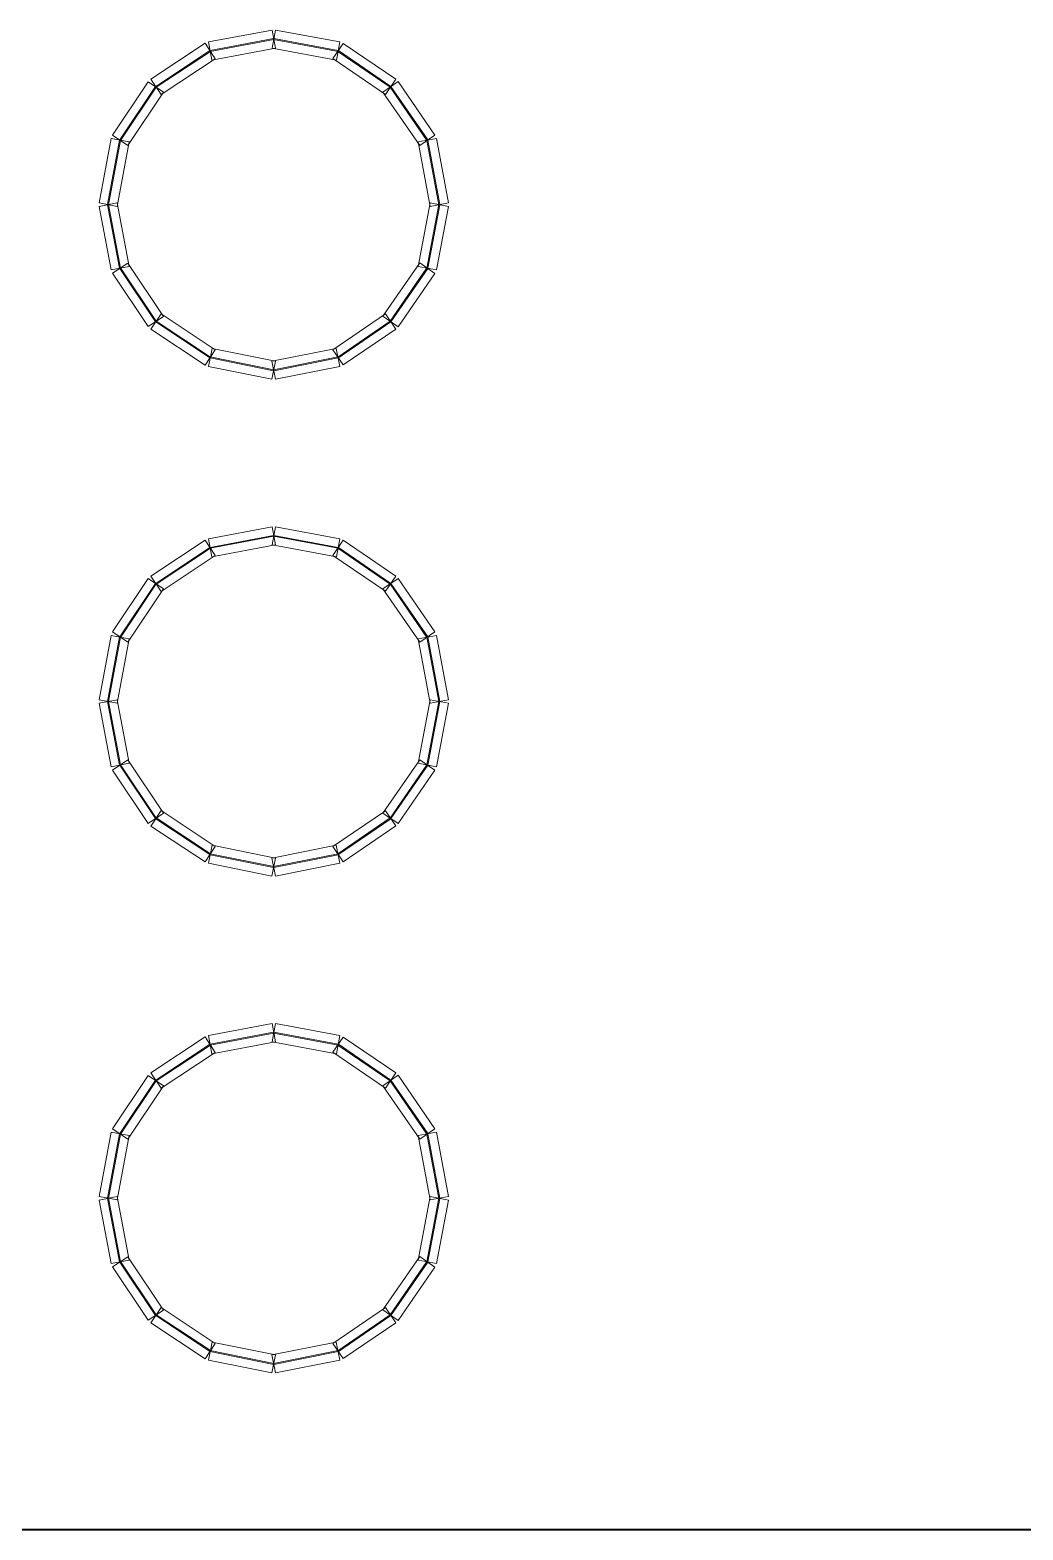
# Model space of a CAD drawing. Header units: millimetres. Extents: x -200 to 200, y -162 to 219.
# Drawn here: x -21.29 to 7.26, y -161.91 to -118.78 of the extents above; entities that cross this region are included whole.
import ezdxf

# ---------------------------------------------------------------- set-up
doc = ezdxf.new("R2010")
doc.units = ezdxf.units.MM
doc.header["$MEASUREMENT"] = 0

msp = doc.modelspace()

# ---------------------------------------------------------------- linework, layer by layer
at = {"color": 4, "lineweight": 5}
for points in [[(-14.3337, -118.7799), (-14.3337, -118.7799), (-14.2358, -119.2998), (-14.2358, -119.2998), (-14.2358, -119.2998), (-14.2358, -119.2998), (-16.0611, -119.6437), (-16.0611, -119.6437), (-16.0611, -119.6437), (-16.0611, -119.6437), (-16.159, -119.1238), (-16.159, -119.1238), (-16.159, -119.1238), (-16.159, -119.1238), (-14.3337, -118.7799), (-14.3337, -118.7799)], [(-14.2872, -119.0268), (-14.2872, -119.0268), (-14.2823, -119.0528), (-14.2823, -119.0528), (-14.2823, -119.0528), (-14.2823, -119.0528), (-16.1076, -119.3967), (-16.1076, -119.3967), (-16.1076, -119.3967), (-16.1076, -119.3967), (-16.1125, -119.3707), (-16.1125, -119.3707), (-16.1125, -119.3707), (-16.1125, -119.3707), (-14.2872, -119.0268), (-14.2872, -119.0268)], [(-12.3847, -119.1236), (-12.3847, -119.1236), (-12.4813, -119.6438), (-12.4813, -119.6438), (-12.4813, -119.6438), (-12.4813, -119.6438), (-14.3331, -119.2999), (-14.3331, -119.2999), (-14.3331, -119.2999), (-14.3331, -119.2999), (-14.2365, -118.7797), (-14.2365, -118.7797), (-14.2365, -118.7797), (-14.2365, -118.7797), (-12.3847, -119.1236), (-12.3847, -119.1236)], [(-12.4306, -119.3707), (-12.4306, -119.3707), (-12.4355, -119.3967), (-12.4355, -119.3967), (-12.4355, -119.3967), (-12.4355, -119.3967), (-14.2872, -119.0528), (-14.2872, -119.0528), (-14.2872, -119.0528), (-14.2872, -119.0528), (-14.2824, -119.0268), (-14.2824, -119.0268), (-14.2824, -119.0268), (-14.2824, -119.0268), (-12.4306, -119.3707), (-12.4306, -119.3707)], [(-16.2559, -119.163), (-16.2559, -119.163), (-15.9642, -119.6044), (-15.9642, -119.6044), (-15.9642, -119.6044), (-15.9642, -119.6044), (-17.5249, -120.6361), (-17.5249, -120.6361), (-17.5249, -120.6361), (-17.5249, -120.6361), (-17.8167, -120.1947), (-17.8167, -120.1947), (-17.8167, -120.1947), (-17.8167, -120.1947), (-16.2559, -119.163), (-16.2559, -119.163)], [(-16.1173, -119.3727), (-16.1173, -119.3727), (-16.1027, -119.3947), (-16.1027, -119.3947), (-16.1027, -119.3947), (-16.1027, -119.3947), (-17.6635, -120.4264), (-17.6635, -120.4264), (-17.6635, -120.4264), (-17.6635, -120.4264), (-17.6781, -120.4044), (-17.6781, -120.4044), (-17.6781, -120.4044), (-17.6781, -120.4044), (-16.1173, -119.3727), (-16.1173, -119.3727)], [(-10.7758, -120.1971), (-10.7758, -120.1971), (-11.0746, -120.6337), (-11.0746, -120.6337), (-11.0746, -120.6337), (-11.0746, -120.6337), (-12.5824, -119.602), (-12.5824, -119.602), (-12.5824, -119.602), (-12.5824, -119.602), (-12.2837, -119.1654), (-12.2837, -119.1654), (-12.2837, -119.1654), (-12.2837, -119.1654), (-10.7758, -120.1971), (-10.7758, -120.1971)], [(-10.9177, -120.4045), (-10.9177, -120.4045), (-10.9327, -120.4263), (-10.9327, -120.4263), (-10.9327, -120.4263), (-10.9327, -120.4263), (-12.4405, -119.3946), (-12.4405, -119.3946), (-12.4405, -119.3946), (-12.4405, -119.3946), (-12.4256, -119.3728), (-12.4256, -119.3728), (-12.4256, -119.3728), (-12.4256, -119.3728), (-10.9177, -120.4045), (-10.9177, -120.4045)], [(-17.8903, -120.2678), (-17.8903, -120.2678), (-17.4513, -120.563), (-17.4513, -120.563), (-17.4513, -120.563), (-17.4513, -120.563), (-18.4829, -122.0973), (-18.4829, -122.0973), (-18.4829, -122.0973), (-18.4829, -122.0973), (-18.922, -121.8021), (-18.922, -121.8021), (-18.922, -121.8021), (-18.922, -121.8021), (-17.8903, -120.2678), (-17.8903, -120.2678)], [(-9.6493, -121.7995), (-9.6493, -121.7995), (-10.0848, -122.0999), (-10.0848, -122.0999), (-10.0848, -122.0999), (-10.0848, -122.0999), (-11.143, -120.5656), (-11.143, -120.5656), (-11.143, -120.5656), (-11.143, -120.5656), (-10.7074, -120.2652), (-10.7074, -120.2652), (-10.7074, -120.2652), (-10.7074, -120.2652), (-9.6493, -121.7995), (-9.6493, -121.7995)], [(-17.6818, -120.408), (-17.6818, -120.408), (-17.6598, -120.4228), (-17.6598, -120.4228), (-17.6598, -120.4228), (-17.6598, -120.4228), (-18.6915, -121.9571), (-18.6915, -121.9571), (-18.6915, -121.9571), (-18.6915, -121.9571), (-18.7134, -121.9423), (-18.7134, -121.9423), (-18.7134, -121.9423), (-18.7134, -121.9423), (-17.6818, -120.408), (-17.6818, -120.408)], [(-9.8562, -121.9422), (-9.8562, -121.9422), (-9.878, -121.9572), (-9.878, -121.9572), (-9.878, -121.9572), (-9.878, -121.9572), (-10.9361, -120.4229), (-10.9361, -120.4229), (-10.9361, -120.4229), (-10.9361, -120.4229), (-10.9143, -120.4079), (-10.9143, -120.4079), (-10.9143, -120.4079), (-10.9143, -120.4079), (-9.8562, -121.9422), (-9.8562, -121.9422)], [(-18.9626, -121.9014), (-18.9626, -121.9014), (-18.4424, -121.998), (-18.4424, -121.998), (-18.4424, -121.998), (-18.4424, -121.998), (-18.7863, -123.8497), (-18.7863, -123.8497), (-18.7863, -123.8497), (-18.7863, -123.8497), (-19.3064, -123.7531), (-19.3064, -123.7531), (-19.3064, -123.7531), (-19.3064, -123.7531), (-18.9626, -121.9014), (-18.9626, -121.9014)], [(-18.7155, -121.9473), (-18.7155, -121.9473), (-18.6895, -121.9521), (-18.6895, -121.9521), (-18.6895, -121.9521), (-18.6895, -121.9521), (-19.0334, -123.8038), (-19.0334, -123.8038), (-19.0334, -123.8038), (-19.0334, -123.8038), (-19.0594, -123.799), (-19.0594, -123.799), (-19.0594, -123.799), (-19.0594, -123.799), (-18.7155, -121.9473), (-18.7155, -121.9473)], [(-9.2631, -123.7531), (-9.2631, -123.7531), (-9.7833, -123.8497), (-9.7833, -123.8497), (-9.7833, -123.8497), (-9.7833, -123.8497), (-10.1272, -121.998), (-10.1272, -121.998), (-10.1272, -121.998), (-10.1272, -121.998), (-9.607, -121.9014), (-9.607, -121.9014), (-9.607, -121.9014), (-9.607, -121.9014), (-9.2631, -123.7531), (-9.2631, -123.7531)], [(-9.5102, -123.799), (-9.5102, -123.799), (-9.5362, -123.8038), (-9.5362, -123.8038), (-9.5362, -123.8038), (-9.5362, -123.8038), (-9.8801, -121.9521), (-9.8801, -121.9521), (-9.8801, -121.9521), (-9.8801, -121.9521), (-9.8541, -121.9473), (-9.8541, -121.9473), (-9.8541, -121.9473), (-9.8541, -121.9473), (-9.5102, -123.799), (-9.5102, -123.799)], [(-19.3063, -123.8504), (-19.3063, -123.8504), (-18.7864, -123.7524), (-18.7864, -123.7524), (-18.7864, -123.7524), (-18.7864, -123.7524), (-18.4425, -125.5777), (-18.4425, -125.5777), (-18.4425, -125.5777), (-18.4425, -125.5777), (-18.9624, -125.6757), (-18.9624, -125.6757), (-18.9624, -125.6757), (-18.9624, -125.6757), (-19.3063, -123.8504), (-19.3063, -123.8504)], [(-9.6071, -125.6757), (-9.6071, -125.6757), (-10.127, -125.5777), (-10.127, -125.5777), (-10.127, -125.5777), (-10.127, -125.5777), (-9.7831, -123.7524), (-9.7831, -123.7524), (-9.7831, -123.7524), (-9.7831, -123.7524), (-9.2632, -123.8504), (-9.2632, -123.8504), (-9.2632, -123.8504), (-9.2632, -123.8504), (-9.6071, -125.6757), (-9.6071, -125.6757)], [(-19.0594, -123.8039), (-19.0594, -123.8039), (-19.0334, -123.799), (-19.0334, -123.799), (-19.0334, -123.799), (-19.0334, -123.799), (-18.6895, -125.6242), (-18.6895, -125.6242), (-18.6895, -125.6242), (-18.6895, -125.6242), (-18.7155, -125.6291), (-18.7155, -125.6291), (-18.7155, -125.6291), (-18.7155, -125.6291), (-19.0594, -123.8039), (-19.0594, -123.8039)], [(-9.8541, -125.6291), (-9.8541, -125.6291), (-9.8801, -125.6242), (-9.8801, -125.6242), (-9.8801, -125.6242), (-9.8801, -125.6242), (-9.5362, -123.799), (-9.5362, -123.799), (-9.5362, -123.799), (-9.5362, -123.799), (-9.5102, -123.8039), (-9.5102, -123.8039), (-9.5102, -123.8039), (-9.5102, -123.8039), (-9.8541, -125.6291), (-9.8541, -125.6291)], [(-18.922, -125.7743), (-18.922, -125.7743), (-18.4829, -125.4791), (-18.4829, -125.4791), (-18.4829, -125.4791), (-18.4829, -125.4791), (-17.4513, -127.0134), (-17.4513, -127.0134), (-17.4513, -127.0134), (-17.4513, -127.0134), (-17.8903, -127.3086), (-17.8903, -127.3086), (-17.8903, -127.3086), (-17.8903, -127.3086), (-18.922, -125.7743), (-18.922, -125.7743)], [(-10.7074, -127.3112), (-10.7074, -127.3112), (-11.143, -127.0108), (-11.143, -127.0108), (-11.143, -127.0108), (-11.143, -127.0108), (-10.0848, -125.4765), (-10.0848, -125.4765), (-10.0848, -125.4765), (-10.0848, -125.4765), (-9.6493, -125.7769), (-9.6493, -125.7769), (-9.6493, -125.7769), (-9.6493, -125.7769), (-10.7074, -127.3112), (-10.7074, -127.3112)], [(-18.7134, -125.6341), (-18.7134, -125.6341), (-18.6915, -125.6193), (-18.6915, -125.6193), (-18.6915, -125.6193), (-18.6915, -125.6193), (-17.6598, -127.1536), (-17.6598, -127.1536), (-17.6598, -127.1536), (-17.6598, -127.1536), (-17.6818, -127.1684), (-17.6818, -127.1684), (-17.6818, -127.1684), (-17.6818, -127.1684), (-18.7134, -125.6341), (-18.7134, -125.6341)], [(-10.9143, -127.1685), (-10.9143, -127.1685), (-10.9361, -127.1535), (-10.9361, -127.1535), (-10.9361, -127.1535), (-10.9361, -127.1535), (-9.878, -125.6192), (-9.878, -125.6192), (-9.878, -125.6192), (-9.878, -125.6192), (-9.8562, -125.6342), (-9.8562, -125.6342), (-9.8562, -125.6342), (-9.8562, -125.6342), (-10.9143, -127.1685), (-10.9143, -127.1685)], [(-17.8167, -127.3817), (-17.8167, -127.3817), (-17.5249, -126.9403), (-17.5249, -126.9403), (-17.5249, -126.9403), (-17.5249, -126.9403), (-15.9642, -127.972), (-15.9642, -127.972), (-15.9642, -127.972), (-15.9642, -127.972), (-16.2559, -128.4133), (-16.2559, -128.4133), (-16.2559, -128.4133), (-16.2559, -128.4133), (-17.8167, -127.3817), (-17.8167, -127.3817)], [(-17.6781, -127.172), (-17.6781, -127.172), (-17.6635, -127.1499), (-17.6635, -127.1499), (-17.6635, -127.1499), (-17.6635, -127.1499), (-16.1027, -128.1816), (-16.1027, -128.1816), (-16.1027, -128.1816), (-16.1027, -128.1816), (-16.1173, -128.2037), (-16.1173, -128.2037), (-16.1173, -128.2037), (-16.1173, -128.2037), (-17.6781, -127.172), (-17.6781, -127.172)], [(-12.2837, -128.411), (-12.2837, -128.411), (-12.5824, -127.9743), (-12.5824, -127.9743), (-12.5824, -127.9743), (-12.5824, -127.9743), (-11.0746, -126.9427), (-11.0746, -126.9427), (-11.0746, -126.9427), (-11.0746, -126.9427), (-10.7758, -127.3793), (-10.7758, -127.3793), (-10.7758, -127.3793), (-10.7758, -127.3793), (-12.2837, -128.411), (-12.2837, -128.411)], [(-12.4256, -128.2036), (-12.4256, -128.2036), (-12.4405, -128.1817), (-12.4405, -128.1817), (-12.4405, -128.1817), (-12.4405, -128.1817), (-10.9327, -127.1501), (-10.9327, -127.1501), (-10.9327, -127.1501), (-10.9327, -127.1501), (-10.9177, -127.1719), (-10.9177, -127.1719), (-10.9177, -127.1719), (-10.9177, -127.1719), (-12.4256, -128.2036), (-12.4256, -128.2036)], [(-16.1626, -128.4519), (-16.1626, -128.4519), (-16.0574, -127.9334), (-16.0574, -127.9334), (-16.0574, -127.9334), (-16.0574, -127.9334), (-14.2322, -128.3038), (-14.2322, -128.3038), (-14.2322, -128.3038), (-14.2322, -128.3038), (-14.3374, -128.8223), (-14.3374, -128.8223), (-14.3374, -128.8223), (-14.3374, -128.8223), (-16.1626, -128.4519), (-16.1626, -128.4519)], [(-14.2329, -128.8224), (-14.2329, -128.8224), (-14.3366, -128.3036), (-14.3366, -128.3036), (-14.3366, -128.3036), (-14.3366, -128.3036), (-12.4849, -127.9333), (-12.4849, -127.9333), (-12.4849, -127.9333), (-12.4849, -127.9333), (-12.3812, -128.4521), (-12.3812, -128.4521), (-12.3812, -128.4521), (-12.3812, -128.4521), (-14.2329, -128.8224), (-14.2329, -128.8224)], [(-16.1127, -128.2056), (-16.1127, -128.2056), (-16.1074, -128.1797), (-16.1074, -128.1797), (-16.1074, -128.1797), (-16.1074, -128.1797), (-14.2821, -128.55), (-14.2821, -128.55), (-14.2821, -128.55), (-14.2821, -128.55), (-14.2874, -128.576), (-14.2874, -128.576), (-14.2874, -128.576), (-14.2874, -128.576), (-16.1127, -128.2056), (-16.1127, -128.2056)], [(-14.2822, -128.576), (-14.2822, -128.576), (-14.2874, -128.55), (-14.2874, -128.55), (-14.2874, -128.55), (-14.2874, -128.55), (-12.4356, -128.1797), (-12.4356, -128.1797), (-12.4356, -128.1797), (-12.4356, -128.1797), (-12.4304, -128.2056), (-12.4304, -128.2056), (-12.4304, -128.2056), (-12.4304, -128.2056), (-14.2822, -128.576), (-14.2822, -128.576)], [(-14.3337, -133.0646), (-14.3337, -133.0646), (-14.2358, -133.5846), (-14.2358, -133.5846), (-14.2358, -133.5846), (-14.2358, -133.5846), (-16.0611, -133.9285), (-16.0611, -133.9285), (-16.0611, -133.9285), (-16.0611, -133.9285), (-16.159, -133.4085), (-16.159, -133.4085), (-16.159, -133.4085), (-16.159, -133.4085), (-14.3337, -133.0646), (-14.3337, -133.0646)], [(-12.3847, -133.4084), (-12.3847, -133.4084), (-12.4813, -133.9286), (-12.4813, -133.9286), (-12.4813, -133.9286), (-12.4813, -133.9286), (-14.3331, -133.5847), (-14.3331, -133.5847), (-14.3331, -133.5847), (-14.3331, -133.5847), (-14.2365, -133.0645), (-14.2365, -133.0645), (-14.2365, -133.0645), (-14.2365, -133.0645), (-12.3847, -133.4084), (-12.3847, -133.4084)], [(-16.2559, -133.4478), (-16.2559, -133.4478), (-15.9642, -133.8892), (-15.9642, -133.8892), (-15.9642, -133.8892), (-15.9642, -133.8892), (-17.5249, -134.9208), (-17.5249, -134.9208), (-17.5249, -134.9208), (-17.5249, -134.9208), (-17.8167, -134.4795), (-17.8167, -134.4795), (-17.8167, -134.4795), (-17.8167, -134.4795), (-16.2559, -133.4478), (-16.2559, -133.4478)], [(-16.1173, -133.6575), (-16.1173, -133.6575), (-16.1027, -133.6795), (-16.1027, -133.6795), (-16.1027, -133.6795), (-16.1027, -133.6795), (-17.6635, -134.7112), (-17.6635, -134.7112), (-17.6635, -134.7112), (-17.6635, -134.7112), (-17.6781, -134.6891), (-17.6781, -134.6891), (-17.6781, -134.6891), (-17.6781, -134.6891), (-16.1173, -133.6575), (-16.1173, -133.6575)], [(-14.2872, -133.3116), (-14.2872, -133.3116), (-14.2823, -133.3376), (-14.2823, -133.3376), (-14.2823, -133.3376), (-14.2823, -133.3376), (-16.1076, -133.6815), (-16.1076, -133.6815), (-16.1076, -133.6815), (-16.1076, -133.6815), (-16.1125, -133.6555), (-16.1125, -133.6555), (-16.1125, -133.6555), (-16.1125, -133.6555), (-14.2872, -133.3116), (-14.2872, -133.3116)], [(-12.4306, -133.6555), (-12.4306, -133.6555), (-12.4355, -133.6815), (-12.4355, -133.6815), (-12.4355, -133.6815), (-12.4355, -133.6815), (-14.2872, -133.3376), (-14.2872, -133.3376), (-14.2872, -133.3376), (-14.2872, -133.3376), (-14.2824, -133.3116), (-14.2824, -133.3116), (-14.2824, -133.3116), (-14.2824, -133.3116), (-12.4306, -133.6555), (-12.4306, -133.6555)], [(-10.7758, -134.4819), (-10.7758, -134.4819), (-11.0746, -134.9185), (-11.0746, -134.9185), (-11.0746, -134.9185), (-11.0746, -134.9185), (-12.5824, -133.8868), (-12.5824, -133.8868), (-12.5824, -133.8868), (-12.5824, -133.8868), (-12.2837, -133.4502), (-12.2837, -133.4502), (-12.2837, -133.4502), (-12.2837, -133.4502), (-10.7758, -134.4819), (-10.7758, -134.4819)], [(-10.9177, -134.6893), (-10.9177, -134.6893), (-10.9327, -134.7111), (-10.9327, -134.7111), (-10.9327, -134.7111), (-10.9327, -134.7111), (-12.4405, -133.6794), (-12.4405, -133.6794), (-12.4405, -133.6794), (-12.4405, -133.6794), (-12.4256, -133.6576), (-12.4256, -133.6576), (-12.4256, -133.6576), (-12.4256, -133.6576), (-10.9177, -134.6893), (-10.9177, -134.6893)], [(-17.8903, -134.5526), (-17.8903, -134.5526), (-17.4513, -134.8478), (-17.4513, -134.8478), (-17.4513, -134.8478), (-17.4513, -134.8478), (-18.4829, -136.3821), (-18.4829, -136.3821), (-18.4829, -136.3821), (-18.4829, -136.3821), (-18.922, -136.0869), (-18.922, -136.0869), (-18.922, -136.0869), (-18.922, -136.0869), (-17.8903, -134.5526), (-17.8903, -134.5526)], [(-9.6493, -136.0843), (-9.6493, -136.0843), (-10.0848, -136.3846), (-10.0848, -136.3846), (-10.0848, -136.3846), (-10.0848, -136.3846), (-11.143, -134.8504), (-11.143, -134.8504), (-11.143, -134.8504), (-11.143, -134.8504), (-10.7074, -134.55), (-10.7074, -134.55), (-10.7074, -134.55), (-10.7074, -134.55), (-9.6493, -136.0843), (-9.6493, -136.0843)], [(-17.6818, -134.6928), (-17.6818, -134.6928), (-17.6598, -134.7076), (-17.6598, -134.7076), (-17.6598, -134.7076), (-17.6598, -134.7076), (-18.6915, -136.2418), (-18.6915, -136.2418), (-18.6915, -136.2418), (-18.6915, -136.2418), (-18.7134, -136.2271), (-18.7134, -136.2271), (-18.7134, -136.2271), (-18.7134, -136.2271), (-17.6818, -134.6928), (-17.6818, -134.6928)], [(-9.8562, -136.227), (-9.8562, -136.227), (-9.878, -136.242), (-9.878, -136.242), (-9.878, -136.242), (-9.878, -136.242), (-10.9361, -134.7077), (-10.9361, -134.7077), (-10.9361, -134.7077), (-10.9361, -134.7077), (-10.9143, -134.6927), (-10.9143, -134.6927), (-10.9143, -134.6927), (-10.9143, -134.6927), (-9.8562, -136.227), (-9.8562, -136.227)], [(-18.9626, -136.1862), (-18.9626, -136.1862), (-18.4424, -136.2828), (-18.4424, -136.2828), (-18.4424, -136.2828), (-18.4424, -136.2828), (-18.7863, -138.1345), (-18.7863, -138.1345), (-18.7863, -138.1345), (-18.7863, -138.1345), (-19.3064, -138.0379), (-19.3064, -138.0379), (-19.3064, -138.0379), (-19.3064, -138.0379), (-18.9626, -136.1862), (-18.9626, -136.1862)], [(-18.7155, -136.232), (-18.7155, -136.232), (-18.6895, -136.2369), (-18.6895, -136.2369), (-18.6895, -136.2369), (-18.6895, -136.2369), (-19.0334, -138.0886), (-19.0334, -138.0886), (-19.0334, -138.0886), (-19.0334, -138.0886), (-19.0594, -138.0838), (-19.0594, -138.0838), (-19.0594, -138.0838), (-19.0594, -138.0838), (-18.7155, -136.232), (-18.7155, -136.232)], [(-9.2631, -138.0379), (-9.2631, -138.0379), (-9.7833, -138.1345), (-9.7833, -138.1345), (-9.7833, -138.1345), (-9.7833, -138.1345), (-10.1272, -136.2828), (-10.1272, -136.2828), (-10.1272, -136.2828), (-10.1272, -136.2828), (-9.607, -136.1862), (-9.607, -136.1862), (-9.607, -136.1862), (-9.607, -136.1862), (-9.2631, -138.0379), (-9.2631, -138.0379)], [(-9.5102, -138.0838), (-9.5102, -138.0838), (-9.5362, -138.0886), (-9.5362, -138.0886), (-9.5362, -138.0886), (-9.5362, -138.0886), (-9.8801, -136.2369), (-9.8801, -136.2369), (-9.8801, -136.2369), (-9.8801, -136.2369), (-9.8541, -136.232), (-9.8541, -136.232), (-9.8541, -136.232), (-9.8541, -136.232), (-9.5102, -138.0838), (-9.5102, -138.0838)], [(-19.3063, -138.1352), (-19.3063, -138.1352), (-18.7864, -138.0372), (-18.7864, -138.0372), (-18.7864, -138.0372), (-18.7864, -138.0372), (-18.4425, -139.8625), (-18.4425, -139.8625), (-18.4425, -139.8625), (-18.4425, -139.8625), (-18.9624, -139.9604), (-18.9624, -139.9604), (-18.9624, -139.9604), (-18.9624, -139.9604), (-19.3063, -138.1352), (-19.3063, -138.1352)], [(-19.0594, -138.0886), (-19.0594, -138.0886), (-19.0334, -138.0837), (-19.0334, -138.0837), (-19.0334, -138.0837), (-19.0334, -138.0837), (-18.6895, -139.909), (-18.6895, -139.909), (-18.6895, -139.909), (-18.6895, -139.909), (-18.7155, -139.9139), (-18.7155, -139.9139), (-18.7155, -139.9139), (-18.7155, -139.9139), (-19.0594, -138.0886), (-19.0594, -138.0886)], [(-9.6071, -139.9604), (-9.6071, -139.9604), (-10.127, -139.8625), (-10.127, -139.8625), (-10.127, -139.8625), (-10.127, -139.8625), (-9.7831, -138.0372), (-9.7831, -138.0372), (-9.7831, -138.0372), (-9.7831, -138.0372), (-9.2632, -138.1352), (-9.2632, -138.1352), (-9.2632, -138.1352), (-9.2632, -138.1352), (-9.6071, -139.9604), (-9.6071, -139.9604)], [(-9.8541, -139.9139), (-9.8541, -139.9139), (-9.8801, -139.909), (-9.8801, -139.909), (-9.8801, -139.909), (-9.8801, -139.909), (-9.5362, -138.0837), (-9.5362, -138.0837), (-9.5362, -138.0837), (-9.5362, -138.0837), (-9.5102, -138.0886), (-9.5102, -138.0886), (-9.5102, -138.0886), (-9.5102, -138.0886), (-9.8541, -139.9139), (-9.8541, -139.9139)], [(-18.922, -140.0591), (-18.922, -140.0591), (-18.4829, -139.7639), (-18.4829, -139.7639), (-18.4829, -139.7639), (-18.4829, -139.7639), (-17.4513, -141.2982), (-17.4513, -141.2982), (-17.4513, -141.2982), (-17.4513, -141.2982), (-17.8903, -141.5934), (-17.8903, -141.5934), (-17.8903, -141.5934), (-17.8903, -141.5934), (-18.922, -140.0591), (-18.922, -140.0591)], [(-18.7134, -139.9188), (-18.7134, -139.9188), (-18.6915, -139.9041), (-18.6915, -139.9041), (-18.6915, -139.9041), (-18.6915, -139.9041), (-17.6598, -141.4384), (-17.6598, -141.4384), (-17.6598, -141.4384), (-17.6598, -141.4384), (-17.6818, -141.4531), (-17.6818, -141.4531), (-17.6818, -141.4531), (-17.6818, -141.4531), (-18.7134, -139.9188), (-18.7134, -139.9188)], [(-10.7074, -141.5959), (-10.7074, -141.5959), (-11.143, -141.2956), (-11.143, -141.2956), (-11.143, -141.2956), (-11.143, -141.2956), (-10.0848, -139.7613), (-10.0848, -139.7613), (-10.0848, -139.7613), (-10.0848, -139.7613), (-9.6493, -140.0617), (-9.6493, -140.0617), (-9.6493, -140.0617), (-9.6493, -140.0617), (-10.7074, -141.5959), (-10.7074, -141.5959)], [(-10.9143, -141.4533), (-10.9143, -141.4533), (-10.9361, -141.4383), (-10.9361, -141.4383), (-10.9361, -141.4383), (-10.9361, -141.4383), (-9.878, -139.904), (-9.878, -139.904), (-9.878, -139.904), (-9.878, -139.904), (-9.8562, -139.919), (-9.8562, -139.919), (-9.8562, -139.919), (-9.8562, -139.919), (-10.9143, -141.4533), (-10.9143, -141.4533)], [(-17.8167, -141.6664), (-17.8167, -141.6664), (-17.5249, -141.2251), (-17.5249, -141.2251), (-17.5249, -141.2251), (-17.5249, -141.2251), (-15.9642, -142.2568), (-15.9642, -142.2568), (-15.9642, -142.2568), (-15.9642, -142.2568), (-16.2559, -142.6981), (-16.2559, -142.6981), (-16.2559, -142.6981), (-16.2559, -142.6981), (-17.8167, -141.6664), (-17.8167, -141.6664)], [(-17.6781, -141.4568), (-17.6781, -141.4568), (-17.6635, -141.4347), (-17.6635, -141.4347), (-17.6635, -141.4347), (-17.6635, -141.4347), (-16.1027, -142.4664), (-16.1027, -142.4664), (-16.1027, -142.4664), (-16.1027, -142.4664), (-16.1173, -142.4885), (-16.1173, -142.4885), (-16.1173, -142.4885), (-16.1173, -142.4885), (-17.6781, -141.4568), (-17.6781, -141.4568)], [(-12.2837, -142.6958), (-12.2837, -142.6958), (-12.5824, -142.2591), (-12.5824, -142.2591), (-12.5824, -142.2591), (-12.5824, -142.2591), (-11.0746, -141.2274), (-11.0746, -141.2274), (-11.0746, -141.2274), (-11.0746, -141.2274), (-10.7758, -141.6641), (-10.7758, -141.6641), (-10.7758, -141.6641), (-10.7758, -141.6641), (-12.2837, -142.6958), (-12.2837, -142.6958)], [(-12.4256, -142.4884), (-12.4256, -142.4884), (-12.4405, -142.4665), (-12.4405, -142.4665), (-12.4405, -142.4665), (-12.4405, -142.4665), (-10.9327, -141.4348), (-10.9327, -141.4348), (-10.9327, -141.4348), (-10.9327, -141.4348), (-10.9177, -141.4567), (-10.9177, -141.4567), (-10.9177, -141.4567), (-10.9177, -141.4567), (-12.4256, -142.4884), (-12.4256, -142.4884)], [(-16.1626, -142.7367), (-16.1626, -142.7367), (-16.0574, -142.2182), (-16.0574, -142.2182), (-16.0574, -142.2182), (-16.0574, -142.2182), (-14.2322, -142.5885), (-14.2322, -142.5885), (-14.2322, -142.5885), (-14.2322, -142.5885), (-14.3374, -143.107), (-14.3374, -143.107), (-14.3374, -143.107), (-14.3374, -143.107), (-16.1626, -142.7367), (-16.1626, -142.7367)], [(-14.2329, -143.1072), (-14.2329, -143.1072), (-14.3366, -142.5884), (-14.3366, -142.5884), (-14.3366, -142.5884), (-14.3366, -142.5884), (-12.4849, -142.218), (-12.4849, -142.218), (-12.4849, -142.218), (-12.4849, -142.218), (-12.3812, -142.7368), (-12.3812, -142.7368), (-12.3812, -142.7368), (-12.3812, -142.7368), (-14.2329, -143.1072), (-14.2329, -143.1072)], [(-16.1127, -142.4904), (-16.1127, -142.4904), (-16.1074, -142.4645), (-16.1074, -142.4645), (-16.1074, -142.4645), (-16.1074, -142.4645), (-14.2821, -142.8348), (-14.2821, -142.8348), (-14.2821, -142.8348), (-14.2821, -142.8348), (-14.2874, -142.8607), (-14.2874, -142.8607), (-14.2874, -142.8607), (-14.2874, -142.8607), (-16.1127, -142.4904), (-16.1127, -142.4904)], [(-14.2822, -142.8608), (-14.2822, -142.8608), (-14.2874, -142.8348), (-14.2874, -142.8348), (-14.2874, -142.8348), (-14.2874, -142.8348), (-12.4356, -142.4645), (-12.4356, -142.4645), (-12.4356, -142.4645), (-12.4356, -142.4645), (-12.4304, -142.4904), (-12.4304, -142.4904), (-12.4304, -142.4904), (-12.4304, -142.4904), (-14.2822, -142.8608), (-14.2822, -142.8608)], [(-14.3337, -147.3494), (-14.3337, -147.3494), (-14.2358, -147.8693), (-14.2358, -147.8693), (-14.2358, -147.8693), (-14.2358, -147.8693), (-16.0611, -148.2132), (-16.0611, -148.2132), (-16.0611, -148.2132), (-16.0611, -148.2132), (-16.159, -147.6933), (-16.159, -147.6933), (-16.159, -147.6933), (-16.159, -147.6933), (-14.3337, -147.3494), (-14.3337, -147.3494)], [(-12.3847, -147.6932), (-12.3847, -147.6932), (-12.4813, -148.2134), (-12.4813, -148.2134), (-12.4813, -148.2134), (-12.4813, -148.2134), (-14.3331, -147.8695), (-14.3331, -147.8695), (-14.3331, -147.8695), (-14.3331, -147.8695), (-14.2365, -147.3493), (-14.2365, -147.3493), (-14.2365, -147.3493), (-14.2365, -147.3493), (-12.3847, -147.6932), (-12.3847, -147.6932)], [(-16.2559, -147.7326), (-16.2559, -147.7326), (-15.9642, -148.1739), (-15.9642, -148.1739), (-15.9642, -148.1739), (-15.9642, -148.1739), (-17.5249, -149.2056), (-17.5249, -149.2056), (-17.5249, -149.2056), (-17.5249, -149.2056), (-17.8167, -148.7643), (-17.8167, -148.7643), (-17.8167, -148.7643), (-17.8167, -148.7643), (-16.2559, -147.7326), (-16.2559, -147.7326)], [(-14.2872, -147.5964), (-14.2872, -147.5964), (-14.2823, -147.6224), (-14.2823, -147.6224), (-14.2823, -147.6224), (-14.2823, -147.6224), (-16.1076, -147.9663), (-16.1076, -147.9663), (-16.1076, -147.9663), (-16.1076, -147.9663), (-16.1125, -147.9403), (-16.1125, -147.9403), (-16.1125, -147.9403), (-16.1125, -147.9403), (-14.2872, -147.5964), (-14.2872, -147.5964)], [(-12.4306, -147.9403), (-12.4306, -147.9403), (-12.4355, -147.9663), (-12.4355, -147.9663), (-12.4355, -147.9663), (-12.4355, -147.9663), (-14.2872, -147.6224), (-14.2872, -147.6224), (-14.2872, -147.6224), (-14.2872, -147.6224), (-14.2824, -147.5964), (-14.2824, -147.5964), (-14.2824, -147.5964), (-14.2824, -147.5964), (-12.4306, -147.9403), (-12.4306, -147.9403)], [(-10.7758, -148.7666), (-10.7758, -148.7666), (-11.0746, -149.2033), (-11.0746, -149.2033), (-11.0746, -149.2033), (-11.0746, -149.2033), (-12.5824, -148.1716), (-12.5824, -148.1716), (-12.5824, -148.1716), (-12.5824, -148.1716), (-12.2837, -147.735), (-12.2837, -147.735), (-12.2837, -147.735), (-12.2837, -147.735), (-10.7758, -148.7666), (-10.7758, -148.7666)], [(-16.1173, -147.9422), (-16.1173, -147.9422), (-16.1027, -147.9643), (-16.1027, -147.9643), (-16.1027, -147.9643), (-16.1027, -147.9643), (-17.6635, -148.996), (-17.6635, -148.996), (-17.6635, -148.996), (-17.6635, -148.996), (-17.6781, -148.9739), (-17.6781, -148.9739), (-17.6781, -148.9739), (-17.6781, -148.9739), (-16.1173, -147.9422), (-16.1173, -147.9422)], [(-10.9177, -148.974), (-10.9177, -148.974), (-10.9327, -148.9959), (-10.9327, -148.9959), (-10.9327, -148.9959), (-10.9327, -148.9959), (-12.4405, -147.9642), (-12.4405, -147.9642), (-12.4405, -147.9642), (-12.4405, -147.9642), (-12.4256, -147.9424), (-12.4256, -147.9424), (-12.4256, -147.9424), (-12.4256, -147.9424), (-10.9177, -148.974), (-10.9177, -148.974)], [(-17.8903, -148.8373), (-17.8903, -148.8373), (-17.4513, -149.1326), (-17.4513, -149.1326), (-17.4513, -149.1326), (-17.4513, -149.1326), (-18.4829, -150.6668), (-18.4829, -150.6668), (-18.4829, -150.6668), (-18.4829, -150.6668), (-18.922, -150.3716), (-18.922, -150.3716), (-18.922, -150.3716), (-18.922, -150.3716), (-17.8903, -148.8373), (-17.8903, -148.8373)], [(-17.6818, -148.9776), (-17.6818, -148.9776), (-17.6598, -148.9923), (-17.6598, -148.9923), (-17.6598, -148.9923), (-17.6598, -148.9923), (-18.6915, -150.5266), (-18.6915, -150.5266), (-18.6915, -150.5266), (-18.6915, -150.5266), (-18.7134, -150.5119), (-18.7134, -150.5119), (-18.7134, -150.5119), (-18.7134, -150.5119), (-17.6818, -148.9776), (-17.6818, -148.9776)], [(-9.6493, -150.3691), (-9.6493, -150.3691), (-10.0848, -150.6694), (-10.0848, -150.6694), (-10.0848, -150.6694), (-10.0848, -150.6694), (-11.143, -149.1351), (-11.143, -149.1351), (-11.143, -149.1351), (-11.143, -149.1351), (-10.7074, -148.8348), (-10.7074, -148.8348), (-10.7074, -148.8348), (-10.7074, -148.8348), (-9.6493, -150.3691), (-9.6493, -150.3691)], [(-9.8562, -150.5117), (-9.8562, -150.5117), (-9.878, -150.5267), (-9.878, -150.5267), (-9.878, -150.5267), (-9.878, -150.5267), (-10.9361, -148.9925), (-10.9361, -148.9925), (-10.9361, -148.9925), (-10.9361, -148.9925), (-10.9143, -148.9774), (-10.9143, -148.9774), (-10.9143, -148.9774), (-10.9143, -148.9774), (-9.8562, -150.5117), (-9.8562, -150.5117)], [(-18.9626, -150.4709), (-18.9626, -150.4709), (-18.4424, -150.5675), (-18.4424, -150.5675), (-18.4424, -150.5675), (-18.4424, -150.5675), (-18.7863, -152.4193), (-18.7863, -152.4193), (-18.7863, -152.4193), (-18.7863, -152.4193), (-19.3064, -152.3227), (-19.3064, -152.3227), (-19.3064, -152.3227), (-19.3064, -152.3227), (-18.9626, -150.4709), (-18.9626, -150.4709)], [(-9.2631, -152.3227), (-9.2631, -152.3227), (-9.7833, -152.4193), (-9.7833, -152.4193), (-9.7833, -152.4193), (-9.7833, -152.4193), (-10.1272, -150.5675), (-10.1272, -150.5675), (-10.1272, -150.5675), (-10.1272, -150.5675), (-9.607, -150.4709), (-9.607, -150.4709), (-9.607, -150.4709), (-9.607, -150.4709), (-9.2631, -152.3227), (-9.2631, -152.3227)], [(-18.7155, -150.5168), (-18.7155, -150.5168), (-18.6895, -150.5217), (-18.6895, -150.5217), (-18.6895, -150.5217), (-18.6895, -150.5217), (-19.0334, -152.3734), (-19.0334, -152.3734), (-19.0334, -152.3734), (-19.0334, -152.3734), (-19.0594, -152.3686), (-19.0594, -152.3686), (-19.0594, -152.3686), (-19.0594, -152.3686), (-18.7155, -150.5168), (-18.7155, -150.5168)], [(-9.5102, -152.3686), (-9.5102, -152.3686), (-9.5362, -152.3734), (-9.5362, -152.3734), (-9.5362, -152.3734), (-9.5362, -152.3734), (-9.8801, -150.5217), (-9.8801, -150.5217), (-9.8801, -150.5217), (-9.8801, -150.5217), (-9.8541, -150.5168), (-9.8541, -150.5168), (-9.8541, -150.5168), (-9.8541, -150.5168), (-9.5102, -152.3686), (-9.5102, -152.3686)], [(-19.3063, -152.4199), (-19.3063, -152.4199), (-18.7864, -152.322), (-18.7864, -152.322), (-18.7864, -152.322), (-18.7864, -152.322), (-18.4425, -154.1473), (-18.4425, -154.1473), (-18.4425, -154.1473), (-18.4425, -154.1473), (-18.9624, -154.2452), (-18.9624, -154.2452), (-18.9624, -154.2452), (-18.9624, -154.2452), (-19.3063, -152.4199), (-19.3063, -152.4199)], [(-19.0594, -152.3734), (-19.0594, -152.3734), (-19.0334, -152.3685), (-19.0334, -152.3685), (-19.0334, -152.3685), (-19.0334, -152.3685), (-18.6895, -154.1938), (-18.6895, -154.1938), (-18.6895, -154.1938), (-18.6895, -154.1938), (-18.7155, -154.1987), (-18.7155, -154.1987), (-18.7155, -154.1987), (-18.7155, -154.1987), (-19.0594, -152.3734), (-19.0594, -152.3734)], [(-9.6071, -154.2452), (-9.6071, -154.2452), (-10.127, -154.1473), (-10.127, -154.1473), (-10.127, -154.1473), (-10.127, -154.1473), (-9.7831, -152.322), (-9.7831, -152.322), (-9.7831, -152.322), (-9.7831, -152.322), (-9.2632, -152.4199), (-9.2632, -152.4199), (-9.2632, -152.4199), (-9.2632, -152.4199), (-9.6071, -154.2452), (-9.6071, -154.2452)], [(-9.8541, -154.1987), (-9.8541, -154.1987), (-9.8801, -154.1938), (-9.8801, -154.1938), (-9.8801, -154.1938), (-9.8801, -154.1938), (-9.5362, -152.3685), (-9.5362, -152.3685), (-9.5362, -152.3685), (-9.5362, -152.3685), (-9.5102, -152.3734), (-9.5102, -152.3734), (-9.5102, -152.3734), (-9.5102, -152.3734), (-9.8541, -154.1987), (-9.8541, -154.1987)], [(-18.922, -154.3439), (-18.922, -154.3439), (-18.4829, -154.0486), (-18.4829, -154.0486), (-18.4829, -154.0486), (-18.4829, -154.0486), (-17.4513, -155.5829), (-17.4513, -155.5829), (-17.4513, -155.5829), (-17.4513, -155.5829), (-17.8903, -155.8781), (-17.8903, -155.8781), (-17.8903, -155.8781), (-17.8903, -155.8781), (-18.922, -154.3439), (-18.922, -154.3439)], [(-18.7134, -154.2036), (-18.7134, -154.2036), (-18.6915, -154.1889), (-18.6915, -154.1889), (-18.6915, -154.1889), (-18.6915, -154.1889), (-17.6598, -155.7232), (-17.6598, -155.7232), (-17.6598, -155.7232), (-17.6598, -155.7232), (-17.6818, -155.7379), (-17.6818, -155.7379), (-17.6818, -155.7379), (-17.6818, -155.7379), (-18.7134, -154.2036), (-18.7134, -154.2036)], [(-10.7074, -155.8807), (-10.7074, -155.8807), (-11.143, -155.5804), (-11.143, -155.5804), (-11.143, -155.5804), (-11.143, -155.5804), (-10.0848, -154.0461), (-10.0848, -154.0461), (-10.0848, -154.0461), (-10.0848, -154.0461), (-9.6493, -154.3464), (-9.6493, -154.3464), (-9.6493, -154.3464), (-9.6493, -154.3464), (-10.7074, -155.8807), (-10.7074, -155.8807)], [(-10.9143, -155.738), (-10.9143, -155.738), (-10.9361, -155.723), (-10.9361, -155.723), (-10.9361, -155.723), (-10.9361, -155.723), (-9.878, -154.1887), (-9.878, -154.1887), (-9.878, -154.1887), (-9.878, -154.1887), (-9.8562, -154.2038), (-9.8562, -154.2038), (-9.8562, -154.2038), (-9.8562, -154.2038), (-10.9143, -155.738), (-10.9143, -155.738)], [(-17.8167, -155.9512), (-17.8167, -155.9512), (-17.5249, -155.5099), (-17.5249, -155.5099), (-17.5249, -155.5099), (-17.5249, -155.5099), (-15.9642, -156.5415), (-15.9642, -156.5415), (-15.9642, -156.5415), (-15.9642, -156.5415), (-16.2559, -156.9829), (-16.2559, -156.9829), (-16.2559, -156.9829), (-16.2559, -156.9829), (-17.8167, -155.9512), (-17.8167, -155.9512)], [(-12.2837, -156.9805), (-12.2837, -156.9805), (-12.5824, -156.5439), (-12.5824, -156.5439), (-12.5824, -156.5439), (-12.5824, -156.5439), (-11.0746, -155.5122), (-11.0746, -155.5122), (-11.0746, -155.5122), (-11.0746, -155.5122), (-10.7758, -155.9489), (-10.7758, -155.9489), (-10.7758, -155.9489), (-10.7758, -155.9489), (-12.2837, -156.9805), (-12.2837, -156.9805)], [(-17.6781, -155.7416), (-17.6781, -155.7416), (-17.6635, -155.7195), (-17.6635, -155.7195), (-17.6635, -155.7195), (-17.6635, -155.7195), (-16.1027, -156.7512), (-16.1027, -156.7512), (-16.1027, -156.7512), (-16.1027, -156.7512), (-16.1173, -156.7733), (-16.1173, -156.7733), (-16.1173, -156.7733), (-16.1173, -156.7733), (-17.6781, -155.7416), (-17.6781, -155.7416)], [(-12.4256, -156.7731), (-12.4256, -156.7731), (-12.4405, -156.7513), (-12.4405, -156.7513), (-12.4405, -156.7513), (-12.4405, -156.7513), (-10.9327, -155.7196), (-10.9327, -155.7196), (-10.9327, -155.7196), (-10.9327, -155.7196), (-10.9177, -155.7415), (-10.9177, -155.7415), (-10.9177, -155.7415), (-10.9177, -155.7415), (-12.4256, -156.7731), (-12.4256, -156.7731)], [(-16.1626, -157.0215), (-16.1626, -157.0215), (-16.0574, -156.503), (-16.0574, -156.503), (-16.0574, -156.503), (-16.0574, -156.503), (-14.2322, -156.8733), (-14.2322, -156.8733), (-14.2322, -156.8733), (-14.2322, -156.8733), (-14.3374, -157.3918), (-14.3374, -157.3918), (-14.3374, -157.3918), (-14.3374, -157.3918), (-16.1626, -157.0215), (-16.1626, -157.0215)], [(-14.2329, -157.392), (-14.2329, -157.392), (-14.3366, -156.8732), (-14.3366, -156.8732), (-14.3366, -156.8732), (-14.3366, -156.8732), (-12.4849, -156.5028), (-12.4849, -156.5028), (-12.4849, -156.5028), (-12.4849, -156.5028), (-12.3812, -157.0216), (-12.3812, -157.0216), (-12.3812, -157.0216), (-12.3812, -157.0216), (-14.2329, -157.392), (-14.2329, -157.392)], [(-16.1127, -156.7752), (-16.1127, -156.7752), (-16.1074, -156.7493), (-16.1074, -156.7493), (-16.1074, -156.7493), (-16.1074, -156.7493), (-14.2821, -157.1196), (-14.2821, -157.1196), (-14.2821, -157.1196), (-14.2821, -157.1196), (-14.2874, -157.1455), (-14.2874, -157.1455), (-14.2874, -157.1455), (-14.2874, -157.1455), (-16.1127, -156.7752), (-16.1127, -156.7752)], [(-14.2822, -157.1455), (-14.2822, -157.1455), (-14.2874, -157.1196), (-14.2874, -157.1196), (-14.2874, -157.1196), (-14.2874, -157.1196), (-12.4356, -156.7492), (-12.4356, -156.7492), (-12.4356, -156.7492), (-12.4356, -156.7492), (-12.4304, -156.7752), (-12.4304, -156.7752), (-12.4304, -156.7752), (-12.4304, -156.7752), (-14.2822, -157.1455), (-14.2822, -157.1455)]]:
    msp.add_open_spline(points, degree=3, knots=[0, 0, 0, 0, 0.25, 0.25, 0.25, 0.25, 0.5, 0.5, 0.5, 0.5, 0.75, 0.75, 0.75, 0.75, 1, 1, 1, 1], dxfattribs=at)
at = {"color": 1, "lineweight": 5}
for points in [[(-4.9468, -161.8809), (-4.9468, -161.8809), (-4.9468, -161.9074), (-4.9468, -161.9074), (-4.9468, -161.9074), (-4.9468, -161.9074), (-23.5963, -161.9074), (-23.5963, -161.9074), (-23.5963, -161.9074), (-23.5963, -161.9074), (-23.5963, -161.8809), (-23.5963, -161.8809), (-23.5963, -161.8809), (-23.5963, -161.8809), (-4.9468, -161.8809), (-4.9468, -161.8809)], [(4.9732, -161.8809), (4.9732, -161.8809), (4.9732, -161.9074), (4.9732, -161.9074), (4.9732, -161.9074), (4.9732, -161.9074), (-4.9468, -161.9074), (-4.9468, -161.9074), (-4.9468, -161.9074), (-4.9468, -161.9074), (-4.9468, -161.8809), (-4.9468, -161.8809), (-4.9468, -161.8809), (-4.9468, -161.8809), (4.9732, -161.8809), (4.9732, -161.8809)], [(23.5963, -161.8809), (23.5963, -161.8809), (23.5963, -161.9074), (23.5963, -161.9074), (23.5963, -161.9074), (23.5963, -161.9074), (4.9732, -161.9074), (4.9732, -161.9074), (4.9732, -161.9074), (4.9732, -161.9074), (4.9732, -161.8809), (4.9732, -161.8809), (4.9732, -161.8809), (4.9732, -161.8809), (23.5963, -161.8809), (23.5963, -161.8809)]]:
    msp.add_open_spline(points, degree=3, knots=[0, 0, 0, 0, 0.25, 0.25, 0.25, 0.25, 0.5, 0.5, 0.5, 0.5, 0.75, 0.75, 0.75, 0.75, 1, 1, 1, 1], dxfattribs=at)

doc.saveas('drawing.dxf')
